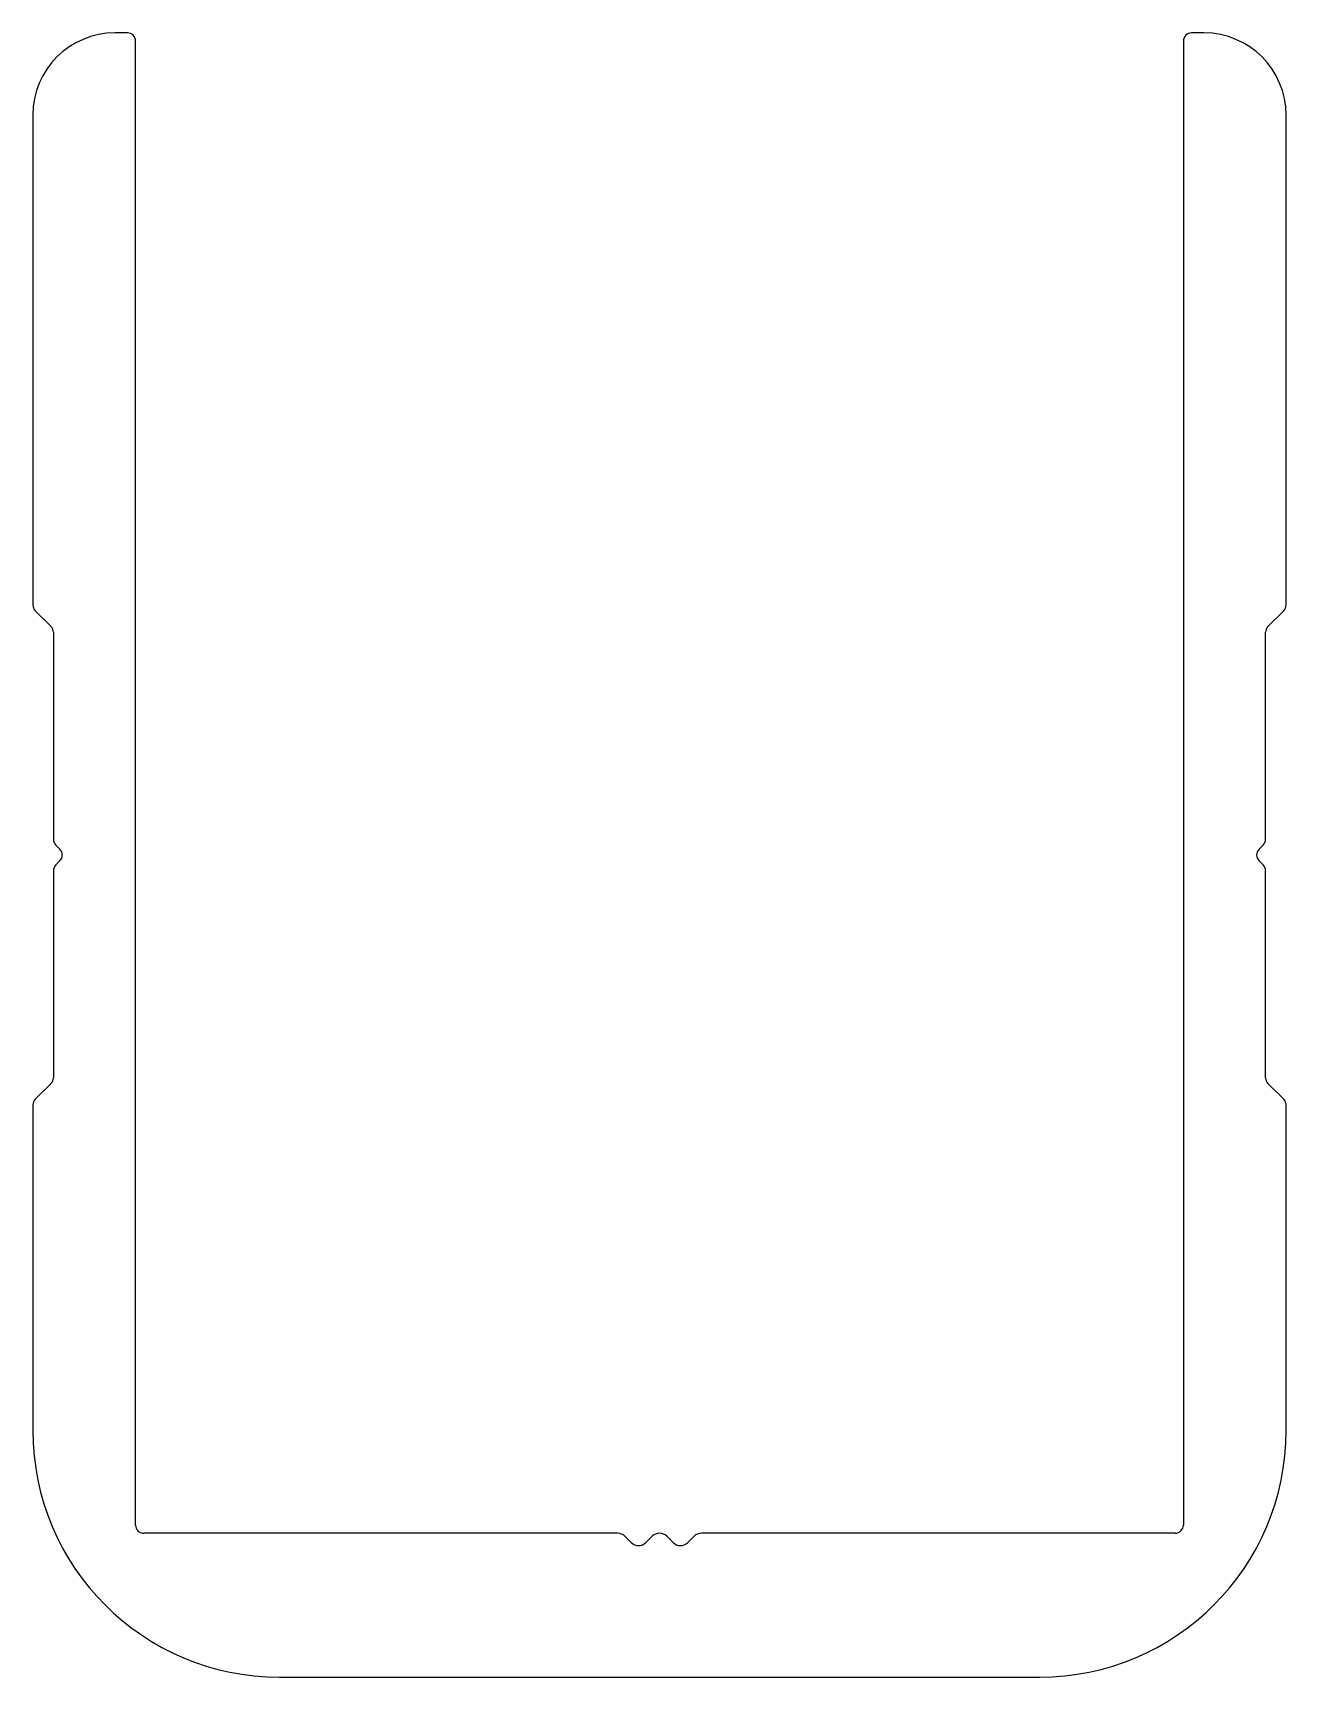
# Model space of a CAD drawing. Extents: x 3.2 to 33.7, y 1.9 to 41.9.
import ezdxf

# ---------------------------------------------------------------- set-up
doc = ezdxf.new("R2010")
doc.units = 0
doc.layers.get('0').update_dxf_attribs({"linetype": 'CONTINUOUS'})

msp = doc.modelspace()

# ---------------------------------------------------------------- linework, layer by layer
for p, q in [((5.491, 41.934), (5.191, 41.934)), ((5.691, 5.634), (5.691, 41.734)), ((31.191, 41.734), (31.191, 5.634)), ((31.691, 41.934), (31.391, 41.934)), ((3.191, 39.934), (3.191, 28.017)), ((33.691, 28.017), (33.691, 39.934)), ((3.25, 27.875), (3.633, 27.493)), ((33.25, 27.493), (33.633, 27.875)), ((3.691, 27.351), (3.691, 22.317)), ((33.191, 22.317), (33.191, 27.351)), ((3.75, 22.175), (3.85, 22.075)), ((33.033, 22.075), (33.133, 22.175)), ((3.85, 21.793), (3.75, 21.693)), ((33.133, 21.693), (33.033, 21.793)), ((3.691, 21.551), (3.691, 16.517)), ((33.191, 16.517), (33.191, 21.551)), ((3.633, 16.375), (3.25, 15.993)), ((33.633, 15.993), (33.25, 16.375)), ((3.191, 15.851), (3.191, 7.934)), ((33.691, 7.934), (33.691, 15.851)), ((17.423, 5.434), (5.891, 5.434)), ((17.755, 5.205), (17.6, 5.361)), ((18.265, 5.361), (18.109, 5.205)), ((18.774, 5.205), (18.618, 5.361)), ((19.283, 5.361), (19.127, 5.205)), ((30.991, 5.434), (19.46, 5.434)), ((9.191, 1.934), (27.691, 1.934))]:
    msp.add_line(p, q)
for centre, radius, start, end in [((5.191, 39.934), 2, 90, 180), ((5.491, 41.734), 0.2, 0, 90), ((31.391, 41.734), 0.2, 90, 180), ((31.691, 39.934), 2, 0, 90), ((3.391, 28.017), 0.2, 180, 225), ((33.491, 28.017), 0.2, 315, 360), ((3.491, 27.351), 0.2, 360, 45), ((33.391, 27.351), 0.2, 135, 180), ((3.891, 22.317), 0.2, 180, 225), ((3.708, 21.934), 0.2, 315, 45), ((33.174, 21.934), 0.2, 135, 225), ((32.991, 22.317), 0.2, 315, 360), ((3.891, 21.551), 0.2, 135, 180), ((32.991, 21.551), 0.2, 0, 45), ((3.491, 16.517), 0.2, 315, 0), ((33.391, 16.517), 0.2, 180, 225), ((3.391, 15.851), 0.2, 135, 180), ((33.491, 15.851), 0.2, 0, 45), ((9.191, 7.934), 6, 180, 270), ((27.691, 7.934), 6, 270, 0), ((5.891, 5.634), 0.2, 180, 270), ((30.991, 5.634), 0.2, 270, 0), ((17.423, 5.184), 0.25, 45, 90), ((17.932, 5.382), 0.25, 225, 315), ((18.441, 5.184), 0.25, 45, 135), ((18.95, 5.382), 0.25, 225, 315), ((19.46, 5.184), 0.25, 90, 135)]:
    msp.add_arc(centre, radius, start, end)

doc.saveas('drawing.dxf')
